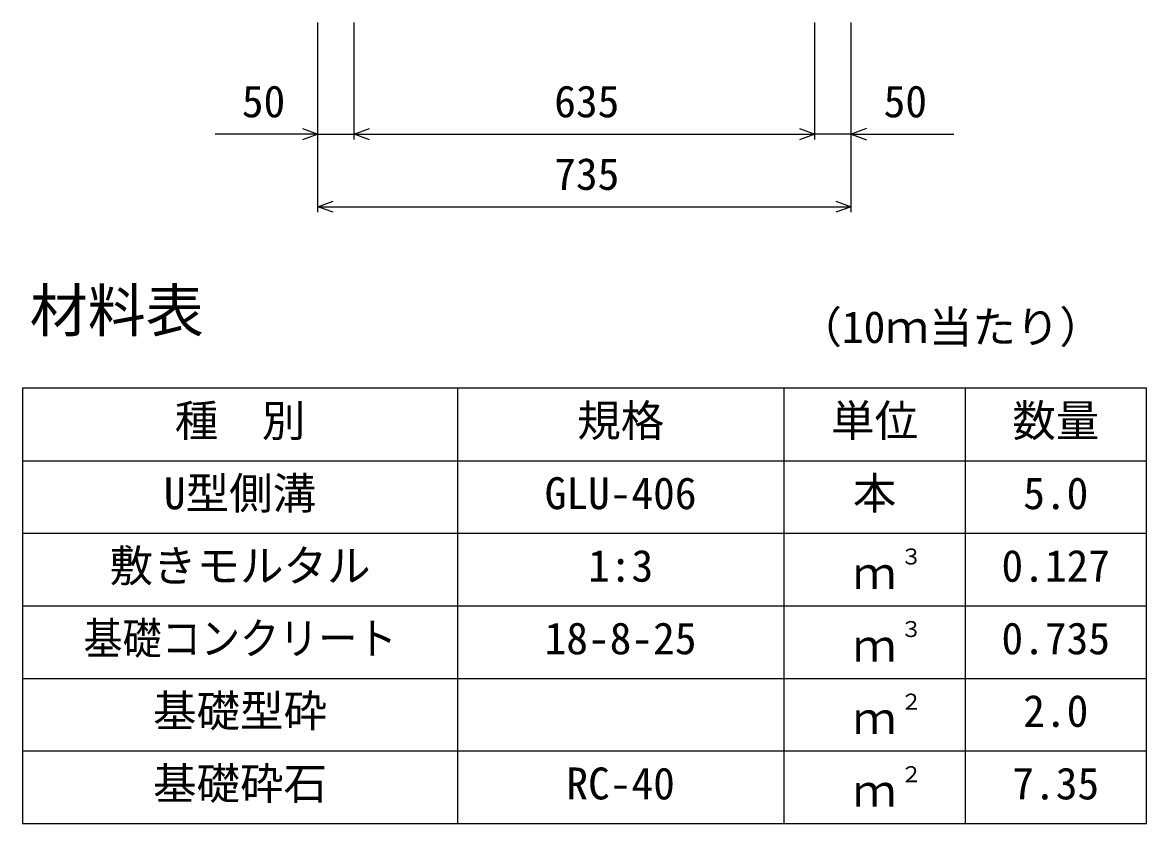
# Model space of a CAD drawing. Units: millimetres, scale not verified. Extents: x -25200 to 25200, y -8910 to 8910.
# Drawn here: x 12931 to 14481, y -374 to 730 of the extents above; entities that cross this region are included whole.
import ezdxf
from ezdxf.enums import TextEntityAlignment as Align

# ---------------------------------------------------------------- set-up
doc = ezdxf.new("R2010")
doc.units = ezdxf.units.MM
doc.header["$LTSCALE"] = 30
for name, color, linetype, lineweight in [('0-0_DIM', 7, 'Continuous', 25), ('0-3_HYO', 3, 'Continuous', 25), ('0-4_HYO2', 4, 'Continuous', 25), ('0-7_TXT', 7, 'Continuous', 25)]:
    doc.layers.add(name, color=color, linetype=linetype, lineweight=lineweight)
doc.styles.add('ＭＳ ゴシック', font='')
doc.styles.get('ＭＳ ゴシック').set_extended_font_data('MS Gothic')

msp = doc.modelspace()

# ---------------------------------------------------------------- linework, layer by layer
at = {"layer": '0-0_DIM'}
for p, q in [((13338.6, 468.68), (13338.6, 730.05)), ((13388.6, 568.68), (13388.6, 730.05)), ((14023.6, 568.68), (14023.6, 730.05)), ((14073.6, 468.68), (14073.6, 730.05)), ((13338.6, 576.18), (13196.8, 576.18)), ((13338.6, 576.18), (13388.6, 576.18)), ((13388.6, 576.18), (14023.6, 576.18)), ((14073.6, 576.18), (14023.6, 576.18)), ((14073.6, 576.18), (14215.39, 576.18)), ((13338.6, 476.18), (14073.6, 476.18))]:
    msp.add_line(p, q, dxfattribs=at)
for points in [[(13317.45, 583.88), (13338.6, 576.18), (13317.45, 568.48)], [(13409.74, 568.48), (13388.6, 576.18), (13409.74, 583.88)], [(14002.45, 583.88), (14023.6, 576.18), (14002.45, 568.48)], [(14094.74, 583.88), (14073.6, 576.18), (14094.74, 568.48)], [(13359.74, 468.48), (13338.6, 476.18), (13359.74, 483.88)], [(14052.45, 483.88), (14073.6, 476.18), (14052.45, 468.48)]]:
    msp.add_lwpolyline(points, dxfattribs=at)
at = {"layer": '0-3_HYO'}
for p, q in [((13531.1, 226.18), (13531.1, -373.82)), ((13981.1, 226.18), (13981.1, -373.82)), ((14231.1, 226.18), (14231.1, -373.82)), ((12931.1, 126.18), (14481.1, 126.18))]:
    msp.add_line(p, q, dxfattribs=at)
msp.add_lwpolyline([(12931.1, -373.82), (14481.1, -373.82), (14481.1, 226.18), (12931.1, 226.18)], close=True, dxfattribs=at)
at = {"layer": '0-4_HYO2'}
for p, q in [((12931.1, 26.18), (14481.1, 26.18)), ((12931.1, -73.82), (14481.1, -73.82)), ((12931.1, -173.82), (14481.1, -173.82)), ((12931.1, -273.82), (14481.1, -273.82))]:
    msp.add_line(p, q, dxfattribs=at)

# ---------------------------------------------------------------- texts
at = {"layer": '0-0_DIM', "style": 'ＭＳ ゴシック'}
for s, p in [('50', (13233.6, 586.18)), ('635', (13664.36, 586.18)), ('50', (14118.6, 586.18)), ('735', (13664.36, 486.18))]:
    msp.add_text(s, height=43.99, dxfattribs=at).set_placement(p, align=Align.BOTTOM_LEFT)
at = {"layer": '0-7_TXT', "style": 'ＭＳ ゴシック'}
for s, height, p in [('材料表', 58.65, (12941.1, 286.18)), ('（10ｍ当たり）', 43.99, (14001.09, 275.18)), ('種\u3000別', 43.99, (13141.1, 146.18)), ('規格', 43.99, (13696.1, 146.18)), ('単位', 43.99, (14046.1, 146.18)), ('数量', 43.99, (14296.1, 146.18)), ('U型側溝', 43.99, (13126.1, 46.18)), ('本', 43.99, (14076.1, 46.18)), ('GLU-406', 43.99, (13651.1, 46.18)), ('5.0', 43.99, (14311.1, 46.18)), ('敷きモルタル', 43.99, (13051.1, -53.82)), ('1:3', 43.99, (13711.1, -53.82)), ('３', 21.99, (14141.64, -23.45)), ('0.127', 43.99, (14281.1, -53.82)), ('ｍ', 43.99, (14076.1, -63.82)), ('18-8-25', 43.99, (13651.1, -153.82)), ('３', 21.99, (14141.64, -123.45)), ('0.735', 43.99, (14281.1, -153.82)), ('ｍ', 43.99, (14076.1, -163.82)), ('基礎型砕', 43.99, (13111.1, -253.82)), ('２', 21.99, (14141.64, -223.45)), ('2.0', 43.99, (14311.1, -253.82)), ('ｍ', 43.99, (14076.1, -263.82)), ('基礎砕石', 43.99, (13111.1, -353.82)), ('２', 21.99, (14141.64, -323.45)), ('RC-40', 43.99, (13681.1, -353.82)), ('7.35', 43.99, (14296.1, -353.82)), ('ｍ', 43.99, (14076.1, -363.82))]:
    msp.add_text(s, height=height, dxfattribs=at).set_placement(p, align=Align.BOTTOM_LEFT)
at = {"layer": '0-7_TXT', "style": 'ＭＳ ゴシック', "width": 0.9}
msp.add_text('基礎コンクリート', height=43.99, dxfattribs=at).set_placement((13015.1, -153.82), align=Align.BOTTOM_LEFT)

doc.saveas('drawing.dxf')
